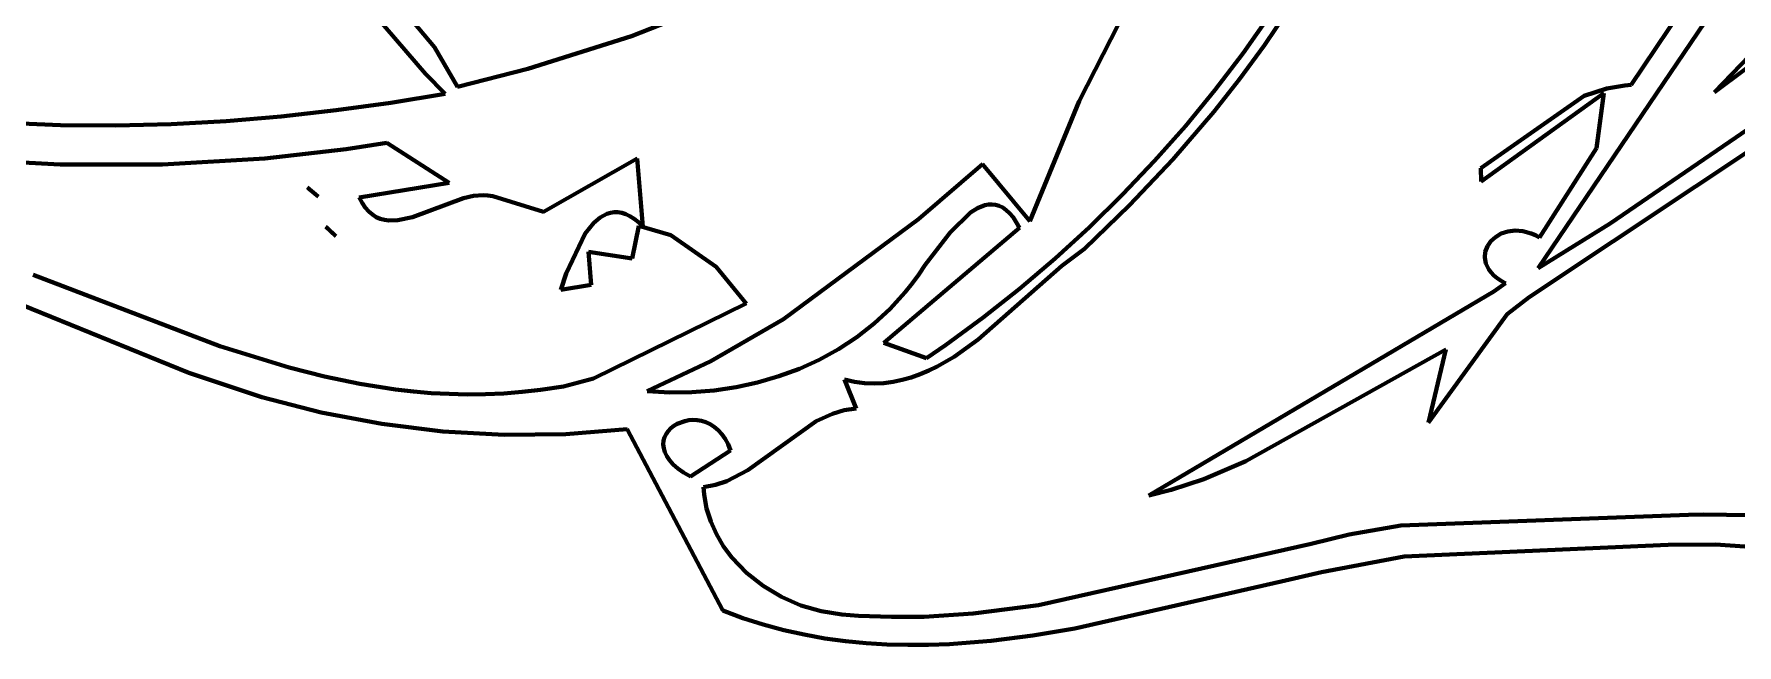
# Model space of a CAD drawing. Header units: millimetres. Extents: x 0 to 10.4, y 0 to 8.2.
# Drawn here: x 2.386 to 3.474, y 0.87 to 1.261 of the extents above; entities that cross this region are included whole.
import ezdxf

# ---------------------------------------------------------------- set-up
doc = ezdxf.new("R2010")
doc.units = ezdxf.units.MM
for name, color, linetype, lineweight in [('color#000000ff', 7, 'CONTINUOUS', 100), ('color#929292ff', 7, 'CONTINUOUS', 100), ('color#ffffffff', 7, 'CONTINUOUS', 100)]:
    doc.layers.add(name, color=color, linetype=linetype, lineweight=lineweight)

msp = doc.modelspace()

# ---------------------------------------------------------------- linework, layer by layer
at = {"layer": 'color#000000ff'}
for p, q in [((2.4629, 1.465), (2.6419, 1.2522)), ((2.6361, 1.2352), (2.477, 1.4202)), ((3.4065, 1.228), (3.5034, 1.3728)), ((3.6805, 1.3182), (3.3414, 1.0924)), ((3.1002, 1.3085), (3.0538, 1.2176)), ((2.7677, 1.2592), (2.8323, 1.2847)), ((3.1871, 1.2755), (3.1721, 1.2534)), ((3.4626, 1.2814), (3.347, 1.1108)), ((3.1586, 1.2483), (3.1757, 1.2725)), ((2.6419, 1.2522), (2.6566, 1.2268)), ((2.7015, 1.2382), (2.7677, 1.2592)), ((3.1721, 1.2534), (3.1563, 1.2318)), ((3.393, 1.1395), (3.5614, 1.2546)), ((3.1405, 1.2246), (3.1586, 1.2483)), ((2.6487, 1.2223), (2.6361, 1.2352)), ((2.6566, 1.2268), (2.7015, 1.2382)), ((3.1563, 1.2318), (3.1398, 1.2108)), ((2.614, 1.2166), (2.6487, 1.2223)), ((3.1217, 1.2017), (3.1405, 1.2246)), ((3.3104, 1.1748), (3.3764, 1.221)), ((3.3891, 1.2227), (3.3107, 1.1664)), ((3.3764, 1.221), (3.3909, 1.2258)), ((3.3844, 1.1875), (3.3891, 1.2227)), ((3.3909, 1.2258), (3.4025, 1.2277)), ((3.4025, 1.2277), (3.4065, 1.228)), ((2.5087, 1.2049), (2.5439, 1.2079)), ((2.5439, 1.2079), (2.579, 1.2118)), ((2.579, 1.2118), (2.614, 1.2166)), ((3.0538, 1.2176), (3.0223, 1.141)), ((3.1398, 1.2108), (3.1136, 1.1803)), ((2.3676, 1.2037), (2.4029, 1.2023)), ((2.4029, 1.2023), (2.4382, 1.2021)), ((2.4382, 1.2021), (2.4735, 1.203)), ((2.4735, 1.203), (2.5087, 1.2049)), ((3.102, 1.1794), (3.1217, 1.2017)), ((2.5854, 1.187), (2.5333, 1.1811)), ((2.6113, 1.191), (2.5854, 1.187)), ((2.6513, 1.1655), (2.6113, 1.191)), ((3.348, 1.1304), (3.3844, 1.1875)), ((2.4026, 1.1771), (2.3242, 1.1814)), ((2.468, 1.1772), (2.4026, 1.1771)), ((2.5333, 1.1811), (2.468, 1.1772)), ((2.7714, 1.1811), (2.7115, 1.147)), ((2.775, 1.1375), (2.7714, 1.1811)), ((2.9919, 1.1773), (2.9512, 1.1422)), ((3.0223, 1.141), (2.9919, 1.1773)), ((3.0815, 1.1579), (3.102, 1.1794)), ((3.1136, 1.1803), (3.086, 1.1511)), ((2.5937, 1.1561), (2.6513, 1.1655)), ((3.3107, 1.1664), (3.3104, 1.1748)), ((2.5956, 1.1526), (2.5937, 1.1561)), ((2.6604, 1.1557), (2.6277, 1.1436)), ((2.6668, 1.1572), (2.6604, 1.1557)), ((2.673, 1.1576), (2.6668, 1.1572)), ((2.676, 1.1574), (2.673, 1.1576)), ((2.679, 1.1569), (2.676, 1.1574)), ((2.7115, 1.147), (2.679, 1.1569)), ((3.0603, 1.1371), (3.0815, 1.1579)), ((2.5976, 1.1496), (2.5956, 1.1526)), ((2.5998, 1.1471), (2.5976, 1.1496)), ((2.6022, 1.1451), (2.5998, 1.1471)), ((2.6046, 1.1436), (2.6022, 1.1451)), ((2.6072, 1.1425), (2.6046, 1.1436)), ((2.6277, 1.1436), (2.6184, 1.1416)), ((2.7436, 1.1398), (2.7476, 1.1433)), ((2.7476, 1.1433), (2.752, 1.1456)), ((2.752, 1.1456), (2.7543, 1.1463)), ((2.7543, 1.1463), (2.7566, 1.1467)), ((2.7566, 1.1467), (2.759, 1.1467)), ((2.759, 1.1467), (2.7615, 1.1463)), ((2.7615, 1.1463), (2.7641, 1.1455)), ((2.7641, 1.1455), (2.7667, 1.1442)), ((2.7667, 1.1442), (2.7694, 1.1425)), ((2.9713, 1.1336), (2.9844, 1.1464)), ((2.9844, 1.1464), (2.9889, 1.1492)), ((2.9889, 1.1492), (2.9935, 1.1511)), ((2.9935, 1.1511), (2.9958, 1.1515)), ((2.9958, 1.1515), (2.9981, 1.1516)), ((2.9981, 1.1516), (3.0004, 1.1513)), ((3.0004, 1.1513), (3.0027, 1.1507)), ((3.0027, 1.1507), (3.0049, 1.1496)), ((3.0049, 1.1496), (3.0071, 1.148)), ((3.0071, 1.148), (3.0093, 1.146)), ((3.0093, 1.146), (3.0115, 1.1435)), ((3.0115, 1.1435), (3.0136, 1.1404)), ((3.086, 1.1511), (3.0572, 1.1233)), ((2.6098, 1.1418), (2.6072, 1.1425)), ((2.6126, 1.1414), (2.6098, 1.1418)), ((2.6184, 1.1416), (2.6126, 1.1414)), ((2.7259, 1.1075), (2.7381, 1.133)), ((2.7381, 1.133), (2.7436, 1.1398)), ((2.7723, 1.1379), (2.7681, 1.1171)), ((2.7694, 1.1425), (2.7722, 1.1403)), ((2.7722, 1.1403), (2.775, 1.1375)), ((2.7929, 1.132), (2.7723, 1.1379)), ((2.8218, 1.1117), (2.7929, 1.132)), ((2.9512, 1.1422), (2.8648, 1.0784)), ((3.0156, 1.1367), (2.929, 1.0632)), ((2.9569, 1.1149), (2.9713, 1.1336)), ((3.0136, 1.1404), (3.0156, 1.1367)), ((3.0384, 1.117), (3.0603, 1.1371)), ((3.3198, 1.1308), (3.3234, 1.133)), ((3.3234, 1.133), (3.3276, 1.1344)), ((3.3276, 1.1344), (3.3323, 1.1349)), ((3.3323, 1.1349), (3.3373, 1.1345)), ((3.3373, 1.1345), (3.3426, 1.1331)), ((3.3426, 1.1331), (3.3453, 1.1319)), ((3.3453, 1.1319), (3.348, 1.1304)), ((3.347, 1.1108), (3.393, 1.1395)), ((2.7681, 1.1171), (2.7402, 1.1214)), ((2.7402, 1.1214), (2.742, 1.1003)), ((3.0572, 1.1233), (3.0428, 1.1123)), ((3.3129, 1.1177), (3.3133, 1.1214)), ((3.3133, 1.1214), (3.3146, 1.1249)), ((3.3146, 1.1249), (3.3168, 1.1281)), ((3.3168, 1.1281), (3.3198, 1.1308)), ((2.8409, 1.0883), (2.8218, 1.1117)), ((2.9514, 1.1069), (2.9554, 1.113)), ((2.9554, 1.113), (2.9569, 1.1149)), ((3.0428, 1.1123), (2.9892, 1.0654)), ((3.0157, 1.0978), (3.0384, 1.117)), ((3.3137, 1.1138), (3.3129, 1.1177)), ((3.3156, 1.11), (3.3137, 1.1138)), ((3.317, 1.1081), (3.3156, 1.11)), ((2.4848, 1.0441), (2.3266, 1.1082)), ((2.3853, 1.1066), (2.5046, 1.0611)), ((2.7226, 1.0971), (2.7259, 1.1075)), ((2.742, 1.1003), (2.7226, 1.0971)), ((2.9426, 1.0955), (2.9471, 1.1011)), ((2.9471, 1.1011), (2.9514, 1.1069)), ((3.3188, 1.1063), (3.317, 1.1081)), ((3.3209, 1.1046), (3.3188, 1.1063)), ((3.3188, 1.096), (3.3262, 1.1014)), ((3.3234, 1.1029), (3.3209, 1.1046)), ((3.3262, 1.1014), (3.3234, 1.1029)), ((2.7434, 1.0404), (2.8409, 1.0883)), ((2.933, 1.085), (2.9426, 1.0955)), ((2.9924, 1.0794), (3.0157, 1.0978)), ((3.0983, 0.9656), (3.3188, 1.096)), ((3.3414, 1.0924), (3.3272, 1.0814)), ((2.8648, 1.0784), (2.8184, 1.0514)), ((2.9227, 1.0755), (2.933, 1.085)), ((2.9684, 1.0618), (2.9924, 1.0794)), ((3.3272, 1.0814), (3.2769, 1.0122)), ((2.8999, 1.0592), (2.9116, 1.0668)), ((2.9116, 1.0668), (2.9227, 1.0755)), ((2.5046, 1.0611), (2.549, 1.0474)), ((2.8877, 1.0524), (2.8999, 1.0592)), ((2.929, 1.0632), (2.9562, 1.0534)), ((2.9562, 1.0534), (2.9684, 1.0618)), ((2.9892, 1.0654), (2.9738, 1.0543)), ((3.2881, 1.059), (3.1602, 0.9875)), ((3.2769, 1.0122), (3.2881, 1.059)), ((2.549, 1.0474), (2.5715, 1.0417)), ((2.8184, 1.0514), (2.7778, 1.0322)), ((2.8618, 1.0418), (2.875, 1.0466)), ((2.875, 1.0466), (2.8877, 1.0524)), ((2.9577, 1.0454), (2.9521, 1.0431)), ((2.9631, 1.0481), (2.9577, 1.0454)), ((2.9738, 1.0543), (2.9631, 1.0481)), ((2.5314, 1.0285), (2.4848, 1.0441)), ((2.5715, 1.0417), (2.5941, 1.037)), ((2.5941, 1.037), (2.6168, 1.0334)), ((2.7095, 1.0332), (2.7243, 1.0353)), ((2.7243, 1.0353), (2.7434, 1.0404)), ((2.8205, 1.0328), (2.8345, 1.0349)), ((2.8345, 1.0349), (2.8483, 1.0379)), ((2.8483, 1.0379), (2.8618, 1.0418)), ((2.9103, 1.0383), (2.9039, 1.0397)), ((2.9039, 1.0397), (2.9113, 1.0212)), ((2.9167, 1.0375), (2.9103, 1.0383)), ((2.9229, 1.0373), (2.9167, 1.0375)), ((2.9289, 1.0375), (2.9229, 1.0373)), ((2.9349, 1.0383), (2.9289, 1.0375)), ((2.9407, 1.0395), (2.9349, 1.0383)), ((2.9465, 1.0411), (2.9407, 1.0395)), ((2.9521, 1.0431), (2.9465, 1.0411)), ((2.5695, 1.0187), (2.5314, 1.0285)), ((2.6168, 1.0334), (2.6283, 1.0321)), ((2.6283, 1.0321), (2.6397, 1.0311)), ((2.6397, 1.0311), (2.6513, 1.0305)), ((2.6513, 1.0305), (2.6628, 1.0302)), ((2.6628, 1.0302), (2.6744, 1.0304)), ((2.6744, 1.0304), (2.6861, 1.0309)), ((2.6861, 1.0309), (2.6978, 1.0318)), ((2.6978, 1.0318), (2.7095, 1.0332)), ((2.7778, 1.0322), (2.7921, 1.0315)), ((2.7921, 1.0315), (2.8063, 1.0317)), ((2.8063, 1.0317), (2.8205, 1.0328)), ((2.6081, 1.0114), (2.5695, 1.0187)), ((2.8017, 1.0132), (2.7968, 1.0114)), ((2.8043, 1.0137), (2.8017, 1.0132)), ((2.807, 1.0139), (2.8043, 1.0137)), ((2.8097, 1.0137), (2.807, 1.0139)), ((2.8125, 1.0133), (2.8097, 1.0137)), ((2.8153, 1.0124), (2.8125, 1.0133)), ((2.818, 1.0112), (2.8153, 1.0124)), ((2.8858, 1.0132), (2.8421, 0.9818)), ((2.8961, 1.0179), (2.8858, 1.0132)), ((2.9035, 1.0201), (2.8961, 1.0179)), ((2.9113, 1.0212), (2.9035, 1.0201)), ((2.6471, 1.0066), (2.6081, 1.0114)), ((2.6864, 1.0044), (2.6471, 1.0066)), ((2.7257, 1.0049), (2.6864, 1.0044)), ((2.7649, 1.0081), (2.7257, 1.0049)), ((2.826, 0.8922), (2.7649, 1.0081)), ((2.7888, 1.0029), (2.7882, 1.0007)), ((2.7898, 1.0049), (2.7888, 1.0029)), ((2.7912, 1.0068), (2.7898, 1.0049)), ((2.7928, 1.0086), (2.7912, 1.0068)), ((2.7947, 1.0101), (2.7928, 1.0086)), ((2.7968, 1.0114), (2.7947, 1.0101)), ((2.8206, 1.0095), (2.818, 1.0112)), ((2.823, 1.0074), (2.8206, 1.0095)), ((2.8254, 1.0049), (2.823, 1.0074)), ((2.8275, 1.0019), (2.8254, 1.0049)), ((2.8294, 0.9984), (2.8275, 1.0019)), ((2.7882, 1.0007), (2.788, 0.9983)), ((2.788, 0.9983), (2.7883, 0.9959)), ((2.7883, 0.9959), (2.789, 0.9934)), ((2.789, 0.9934), (2.7902, 0.9908)), ((2.7902, 0.9908), (2.792, 0.9882)), ((2.8054, 0.9777), (2.831, 0.9944)), ((2.831, 0.9944), (2.8294, 0.9984)), ((2.792, 0.9882), (2.7944, 0.9855)), ((2.7944, 0.9855), (2.7974, 0.9829)), ((2.7974, 0.9829), (2.801, 0.9803)), ((2.801, 0.9803), (2.8054, 0.9777)), ((2.8421, 0.9818), (2.8287, 0.9748)), ((3.1602, 0.9875), (3.1334, 0.976)), ((2.8214, 0.9724), (2.8137, 0.9709)), ((2.8137, 0.9709), (2.8141, 0.9663)), ((2.8287, 0.9748), (2.8214, 0.9724)), ((3.1126, 0.9692), (3.0983, 0.9656)), ((3.1334, 0.976), (3.1126, 0.9692)), ((2.8141, 0.9663), (2.8157, 0.9574)), ((2.8157, 0.9574), (2.8183, 0.9489)), ((2.8183, 0.9489), (2.822, 0.9408)), ((3.2594, 0.9464), (3.4432, 0.9532)), ((3.4432, 0.9532), (3.453, 0.9535)), ((3.453, 0.9535), (3.482, 0.9531)), ((2.822, 0.9408), (2.8265, 0.9331)), ((3.202, 0.9347), (3.2264, 0.9407)), ((3.2264, 0.9407), (3.2594, 0.9464)), ((2.8265, 0.9331), (2.8318, 0.926)), ((2.8318, 0.926), (2.8411, 0.9162)), ((3.0277, 0.8955), (3.202, 0.9347)), ((3.2615, 0.9267), (3.2087, 0.9167)), ((3.4301, 0.9341), (3.2615, 0.9267)), ((3.4604, 0.9342), (3.4301, 0.9341)), ((3.5108, 0.931), (3.4604, 0.9342)), ((2.8411, 0.9162), (2.8518, 0.9078)), ((3.2087, 0.9167), (3.1829, 0.9107)), ((2.8518, 0.9078), (2.8635, 0.9008)), ((3.1829, 0.9107), (3.0509, 0.8807)), ((2.8635, 0.9008), (2.876, 0.8953)), ((2.876, 0.8953), (2.889, 0.8916)), ((2.9861, 0.8901), (3.0277, 0.8955)), ((2.8389, 0.8873), (2.826, 0.8922)), ((2.8519, 0.8831), (2.8389, 0.8873)), ((2.865, 0.8796), (2.8519, 0.8831)), ((2.889, 0.8916), (2.9022, 0.8896)), ((2.9022, 0.8896), (2.9128, 0.8888)), ((2.9128, 0.8888), (2.9338, 0.888)), ((2.9338, 0.888), (2.9548, 0.8881)), ((2.9548, 0.8881), (2.9861, 0.8901)), ((2.8781, 0.8767), (2.865, 0.8796)), ((2.8913, 0.8743), (2.8781, 0.8767)), ((2.9045, 0.8725), (2.8913, 0.8743)), ((2.9177, 0.8712), (2.9045, 0.8725)), ((2.9309, 0.8704), (2.9177, 0.8712)), ((2.9709, 0.8707), (2.9575, 0.8702)), ((2.9842, 0.8716), (2.9709, 0.8707)), ((2.9975, 0.8728), (2.9842, 0.8716)), ((3.0242, 0.8762), (2.9975, 0.8728)), ((3.0509, 0.8807), (3.0242, 0.8762)), ((2.9442, 0.8701), (2.9309, 0.8704)), ((2.9575, 0.8702), (2.9442, 0.8701))]:
    msp.add_line(p, q, dxfattribs=at)
at = {"layer": 'color#929292ff'}
for p, q in [((3.7064, 1.4087), (3.4597, 1.2233)), ((3.4597, 1.2233), (3.4821, 1.2466)), ((2.5607, 1.1624), (2.5674, 1.1567)), ((2.5616, 1.1616), (2.5607, 1.1624)), ((2.5674, 1.1567), (2.5616, 1.1616)), ((2.5724, 1.1374), (2.5787, 1.1314)), ((2.5732, 1.1366), (2.5724, 1.1374)), ((2.5787, 1.1314), (2.5732, 1.1366))]:
    msp.add_line(p, q, dxfattribs=at)
at = {"layer": 'color#ffffffff'}
for p, q in [((2.6419, 1.2522), (2.4629, 1.465)), ((2.477, 1.4202), (2.6361, 1.2352)), ((3.4597, 1.2233), (3.7064, 1.4087)), ((3.5034, 1.3728), (3.4065, 1.228)), ((3.3414, 1.0924), (3.6805, 1.3182)), ((3.0538, 1.2176), (3.1002, 1.3085)), ((2.8323, 1.2847), (2.7677, 1.2592)), ((3.1721, 1.2534), (3.1871, 1.2755)), ((3.347, 1.1108), (3.4626, 1.2814)), ((3.1757, 1.2725), (3.1586, 1.2483)), ((2.6566, 1.2268), (2.6419, 1.2522)), ((2.7677, 1.2592), (2.7015, 1.2382)), ((3.1563, 1.2318), (3.1721, 1.2534)), ((3.5614, 1.2546), (3.393, 1.1395)), ((3.1586, 1.2483), (3.1405, 1.2246)), ((3.4821, 1.2466), (3.4597, 1.2233)), ((2.6361, 1.2352), (2.6487, 1.2223)), ((2.7015, 1.2382), (2.6566, 1.2268)), ((3.1398, 1.2108), (3.1563, 1.2318)), ((2.6487, 1.2223), (2.614, 1.2166)), ((3.1405, 1.2246), (3.1217, 1.2017)), ((3.3764, 1.221), (3.3104, 1.1748)), ((3.3107, 1.1664), (3.3891, 1.2227)), ((3.3909, 1.2258), (3.3764, 1.221)), ((3.3891, 1.2227), (3.3844, 1.1875)), ((3.4025, 1.2277), (3.3909, 1.2258)), ((3.4065, 1.228), (3.4025, 1.2277)), ((2.5439, 1.2079), (2.5087, 1.2049)), ((2.579, 1.2118), (2.5439, 1.2079)), ((2.614, 1.2166), (2.579, 1.2118)), ((3.0223, 1.141), (3.0538, 1.2176)), ((3.1136, 1.1803), (3.1398, 1.2108)), ((2.4029, 1.2023), (2.3676, 1.2037)), ((2.4382, 1.2021), (2.4029, 1.2023)), ((2.4735, 1.203), (2.4382, 1.2021)), ((2.5087, 1.2049), (2.4735, 1.203)), ((3.1217, 1.2017), (3.102, 1.1794)), ((2.5333, 1.1811), (2.5854, 1.187)), ((2.5854, 1.187), (2.6113, 1.191)), ((2.6113, 1.191), (2.6513, 1.1655)), ((3.3844, 1.1875), (3.348, 1.1304)), ((2.3242, 1.1814), (2.4026, 1.1771)), ((2.4026, 1.1771), (2.468, 1.1772)), ((2.468, 1.1772), (2.5333, 1.1811)), ((2.7115, 1.147), (2.7714, 1.1811)), ((2.7714, 1.1811), (2.775, 1.1375)), ((2.9512, 1.1422), (2.9919, 1.1773)), ((2.9919, 1.1773), (3.0223, 1.141)), ((3.102, 1.1794), (3.0815, 1.1579)), ((3.086, 1.1511), (3.1136, 1.1803)), ((2.6513, 1.1655), (2.5937, 1.1561)), ((3.3104, 1.1748), (3.3107, 1.1664)), ((2.5607, 1.1624), (2.5616, 1.1616)), ((2.5674, 1.1567), (2.5607, 1.1624)), ((2.5616, 1.1616), (2.5674, 1.1567)), ((2.5937, 1.1561), (2.5956, 1.1526)), ((2.6277, 1.1436), (2.6604, 1.1557)), ((2.6604, 1.1557), (2.6668, 1.1572)), ((2.6668, 1.1572), (2.673, 1.1576)), ((2.673, 1.1576), (2.676, 1.1574)), ((2.676, 1.1574), (2.679, 1.1569)), ((2.679, 1.1569), (2.7115, 1.147)), ((3.0815, 1.1579), (3.0603, 1.1371)), ((2.5956, 1.1526), (2.5976, 1.1496)), ((2.5976, 1.1496), (2.5998, 1.1471)), ((2.5998, 1.1471), (2.6022, 1.1451)), ((2.6022, 1.1451), (2.6046, 1.1436)), ((2.6046, 1.1436), (2.6072, 1.1425)), ((2.6184, 1.1416), (2.6277, 1.1436)), ((2.7476, 1.1433), (2.7436, 1.1398)), ((2.752, 1.1456), (2.7476, 1.1433)), ((2.7543, 1.1463), (2.752, 1.1456)), ((2.7566, 1.1467), (2.7543, 1.1463)), ((2.759, 1.1467), (2.7566, 1.1467)), ((2.7615, 1.1463), (2.759, 1.1467)), ((2.7641, 1.1455), (2.7615, 1.1463)), ((2.7667, 1.1442), (2.7641, 1.1455)), ((2.7694, 1.1425), (2.7667, 1.1442)), ((2.9844, 1.1464), (2.9713, 1.1336)), ((2.9889, 1.1492), (2.9844, 1.1464)), ((2.9935, 1.1511), (2.9889, 1.1492)), ((2.9958, 1.1515), (2.9935, 1.1511)), ((2.9981, 1.1516), (2.9958, 1.1515)), ((3.0004, 1.1513), (2.9981, 1.1516)), ((3.0027, 1.1507), (3.0004, 1.1513)), ((3.0049, 1.1496), (3.0027, 1.1507)), ((3.0071, 1.148), (3.0049, 1.1496)), ((3.0093, 1.146), (3.0071, 1.148)), ((3.0115, 1.1435), (3.0093, 1.146)), ((3.0136, 1.1404), (3.0115, 1.1435)), ((3.0572, 1.1233), (3.086, 1.1511)), ((2.5724, 1.1374), (2.5732, 1.1366)), ((2.5787, 1.1314), (2.5724, 1.1374)), ((2.5732, 1.1366), (2.5787, 1.1314)), ((2.6072, 1.1425), (2.6098, 1.1418)), ((2.6098, 1.1418), (2.6126, 1.1414)), ((2.6126, 1.1414), (2.6184, 1.1416)), ((2.7381, 1.133), (2.7259, 1.1075)), ((2.7436, 1.1398), (2.7381, 1.133)), ((2.7681, 1.1171), (2.7723, 1.1379)), ((2.7722, 1.1403), (2.7694, 1.1425)), ((2.775, 1.1375), (2.7722, 1.1403)), ((2.7723, 1.1379), (2.7929, 1.132)), ((2.7929, 1.132), (2.8218, 1.1117)), ((2.8648, 1.0784), (2.9512, 1.1422)), ((2.929, 1.0632), (3.0156, 1.1367)), ((2.9713, 1.1336), (2.9569, 1.1149)), ((3.0156, 1.1367), (3.0136, 1.1404)), ((3.0603, 1.1371), (3.0384, 1.117)), ((3.3234, 1.133), (3.3198, 1.1308)), ((3.3276, 1.1344), (3.3234, 1.133)), ((3.3323, 1.1349), (3.3276, 1.1344)), ((3.3373, 1.1345), (3.3323, 1.1349)), ((3.3426, 1.1331), (3.3373, 1.1345)), ((3.3453, 1.1319), (3.3426, 1.1331)), ((3.348, 1.1304), (3.3453, 1.1319)), ((3.393, 1.1395), (3.347, 1.1108)), ((2.742, 1.1003), (2.7402, 1.1214)), ((2.7402, 1.1214), (2.7681, 1.1171)), ((3.0428, 1.1123), (3.0572, 1.1233)), ((3.3133, 1.1214), (3.3129, 1.1177)), ((3.3146, 1.1249), (3.3133, 1.1214)), ((3.3168, 1.1281), (3.3146, 1.1249)), ((3.3198, 1.1308), (3.3168, 1.1281)), ((2.8218, 1.1117), (2.8409, 1.0883)), ((2.9554, 1.113), (2.9514, 1.1069)), ((2.9569, 1.1149), (2.9554, 1.113)), ((2.9892, 1.0654), (3.0428, 1.1123)), ((3.0384, 1.117), (3.0157, 1.0978)), ((3.3129, 1.1177), (3.3137, 1.1138)), ((3.3137, 1.1138), (3.3156, 1.11)), ((3.3156, 1.11), (3.317, 1.1081)), ((2.3266, 1.1082), (2.4848, 1.0441)), ((2.5046, 1.0611), (2.3853, 1.1066)), ((2.7259, 1.1075), (2.7226, 1.0971)), ((2.7226, 1.0971), (2.742, 1.1003)), ((2.9471, 1.1011), (2.9426, 1.0955)), ((2.9514, 1.1069), (2.9471, 1.1011)), ((3.317, 1.1081), (3.3188, 1.1063)), ((3.3188, 1.1063), (3.3209, 1.1046)), ((3.3262, 1.1014), (3.3188, 1.096)), ((3.3209, 1.1046), (3.3234, 1.1029)), ((3.3234, 1.1029), (3.3262, 1.1014)), ((2.8409, 1.0883), (2.7434, 1.0404)), ((2.9426, 1.0955), (2.933, 1.085)), ((3.0157, 1.0978), (2.9924, 1.0794)), ((3.3188, 1.096), (3.0983, 0.9656)), ((3.3272, 1.0814), (3.3414, 1.0924)), ((2.8184, 1.0514), (2.8648, 1.0784)), ((2.933, 1.085), (2.9227, 1.0755)), ((2.9924, 1.0794), (2.9684, 1.0618)), ((3.2769, 1.0122), (3.3272, 1.0814)), ((2.9116, 1.0668), (2.8999, 1.0592)), ((2.9227, 1.0755), (2.9116, 1.0668)), ((2.549, 1.0474), (2.5046, 1.0611)), ((2.8999, 1.0592), (2.8877, 1.0524)), ((2.9562, 1.0534), (2.929, 1.0632)), ((2.9684, 1.0618), (2.9562, 1.0534)), ((2.9738, 1.0543), (2.9892, 1.0654)), ((3.1602, 0.9875), (3.2881, 1.059)), ((3.2881, 1.059), (3.2769, 1.0122)), ((2.5715, 1.0417), (2.549, 1.0474)), ((2.7778, 1.0322), (2.8184, 1.0514)), ((2.875, 1.0466), (2.8618, 1.0418)), ((2.8877, 1.0524), (2.875, 1.0466)), ((2.9521, 1.0431), (2.9577, 1.0454)), ((2.9577, 1.0454), (2.9631, 1.0481)), ((2.9631, 1.0481), (2.9738, 1.0543)), ((2.4848, 1.0441), (2.5314, 1.0285)), ((2.5941, 1.037), (2.5715, 1.0417)), ((2.6168, 1.0334), (2.5941, 1.037)), ((2.7243, 1.0353), (2.7095, 1.0332)), ((2.7434, 1.0404), (2.7243, 1.0353)), ((2.8345, 1.0349), (2.8205, 1.0328)), ((2.8483, 1.0379), (2.8345, 1.0349)), ((2.8618, 1.0418), (2.8483, 1.0379)), ((2.9113, 1.0212), (2.9039, 1.0397)), ((2.9039, 1.0397), (2.9103, 1.0383)), ((2.9103, 1.0383), (2.9167, 1.0375)), ((2.9167, 1.0375), (2.9229, 1.0373)), ((2.9229, 1.0373), (2.9289, 1.0375)), ((2.9289, 1.0375), (2.9349, 1.0383)), ((2.9349, 1.0383), (2.9407, 1.0395)), ((2.9407, 1.0395), (2.9465, 1.0411)), ((2.9465, 1.0411), (2.9521, 1.0431)), ((2.5314, 1.0285), (2.5695, 1.0187)), ((2.6283, 1.0321), (2.6168, 1.0334)), ((2.6397, 1.0311), (2.6283, 1.0321)), ((2.6513, 1.0305), (2.6397, 1.0311)), ((2.6628, 1.0302), (2.6513, 1.0305)), ((2.6744, 1.0304), (2.6628, 1.0302)), ((2.6861, 1.0309), (2.6744, 1.0304)), ((2.6978, 1.0318), (2.6861, 1.0309)), ((2.7095, 1.0332), (2.6978, 1.0318)), ((2.7921, 1.0315), (2.7778, 1.0322)), ((2.8063, 1.0317), (2.7921, 1.0315)), ((2.8205, 1.0328), (2.8063, 1.0317)), ((2.5695, 1.0187), (2.6081, 1.0114)), ((2.7968, 1.0114), (2.8017, 1.0132)), ((2.8017, 1.0132), (2.8043, 1.0137)), ((2.8043, 1.0137), (2.807, 1.0139)), ((2.807, 1.0139), (2.8097, 1.0137)), ((2.8097, 1.0137), (2.8125, 1.0133)), ((2.8125, 1.0133), (2.8153, 1.0124)), ((2.8153, 1.0124), (2.818, 1.0112)), ((2.8421, 0.9818), (2.8858, 1.0132)), ((2.8858, 1.0132), (2.8961, 1.0179)), ((2.8961, 1.0179), (2.9035, 1.0201)), ((2.9035, 1.0201), (2.9113, 1.0212)), ((2.6081, 1.0114), (2.6471, 1.0066)), ((2.6471, 1.0066), (2.6864, 1.0044)), ((2.6864, 1.0044), (2.7257, 1.0049)), ((2.7257, 1.0049), (2.7649, 1.0081)), ((2.7649, 1.0081), (2.826, 0.8922)), ((2.7882, 1.0007), (2.7888, 1.0029)), ((2.7888, 1.0029), (2.7898, 1.0049)), ((2.7898, 1.0049), (2.7912, 1.0068)), ((2.7912, 1.0068), (2.7928, 1.0086)), ((2.7928, 1.0086), (2.7947, 1.0101)), ((2.7947, 1.0101), (2.7968, 1.0114)), ((2.818, 1.0112), (2.8206, 1.0095)), ((2.8206, 1.0095), (2.823, 1.0074)), ((2.823, 1.0074), (2.8254, 1.0049)), ((2.8254, 1.0049), (2.8275, 1.0019)), ((2.8275, 1.0019), (2.8294, 0.9984)), ((2.788, 0.9983), (2.7882, 1.0007)), ((2.7883, 0.9959), (2.788, 0.9983)), ((2.789, 0.9934), (2.7883, 0.9959)), ((2.7902, 0.9908), (2.789, 0.9934)), ((2.792, 0.9882), (2.7902, 0.9908)), ((2.831, 0.9944), (2.8054, 0.9777)), ((2.8294, 0.9984), (2.831, 0.9944)), ((2.7944, 0.9855), (2.792, 0.9882)), ((2.7974, 0.9829), (2.7944, 0.9855)), ((2.801, 0.9803), (2.7974, 0.9829)), ((2.8054, 0.9777), (2.801, 0.9803)), ((2.8287, 0.9748), (2.8421, 0.9818)), ((3.1334, 0.976), (3.1602, 0.9875)), ((2.8137, 0.9709), (2.8214, 0.9724)), ((2.8141, 0.9663), (2.8137, 0.9709)), ((2.8214, 0.9724), (2.8287, 0.9748)), ((3.0983, 0.9656), (3.1126, 0.9692)), ((3.1126, 0.9692), (3.1334, 0.976)), ((2.8157, 0.9574), (2.8141, 0.9663)), ((2.8183, 0.9489), (2.8157, 0.9574)), ((2.822, 0.9408), (2.8183, 0.9489)), ((3.4432, 0.9532), (3.2594, 0.9464)), ((3.453, 0.9535), (3.4432, 0.9532)), ((3.482, 0.9531), (3.453, 0.9535)), ((2.8265, 0.9331), (2.822, 0.9408)), ((3.2264, 0.9407), (3.202, 0.9347)), ((3.2594, 0.9464), (3.2264, 0.9407)), ((2.8318, 0.926), (2.8265, 0.9331)), ((2.8411, 0.9162), (2.8318, 0.926)), ((3.202, 0.9347), (3.0277, 0.8955)), ((3.2087, 0.9167), (3.2615, 0.9267)), ((3.2615, 0.9267), (3.4301, 0.9341)), ((3.4301, 0.9341), (3.4604, 0.9342)), ((3.4604, 0.9342), (3.5108, 0.931)), ((2.8518, 0.9078), (2.8411, 0.9162)), ((3.1829, 0.9107), (3.2087, 0.9167)), ((2.8635, 0.9008), (2.8518, 0.9078)), ((3.0509, 0.8807), (3.1829, 0.9107)), ((2.876, 0.8953), (2.8635, 0.9008)), ((2.889, 0.8916), (2.876, 0.8953)), ((3.0277, 0.8955), (2.9861, 0.8901)), ((2.826, 0.8922), (2.8389, 0.8873)), ((2.8389, 0.8873), (2.8519, 0.8831)), ((2.8519, 0.8831), (2.865, 0.8796)), ((2.9022, 0.8896), (2.889, 0.8916)), ((2.9128, 0.8888), (2.9022, 0.8896)), ((2.9338, 0.888), (2.9128, 0.8888)), ((2.9548, 0.8881), (2.9338, 0.888)), ((2.9861, 0.8901), (2.9548, 0.8881)), ((2.865, 0.8796), (2.8781, 0.8767)), ((2.8781, 0.8767), (2.8913, 0.8743)), ((2.8913, 0.8743), (2.9045, 0.8725)), ((2.9045, 0.8725), (2.9177, 0.8712)), ((2.9177, 0.8712), (2.9309, 0.8704)), ((2.9575, 0.8702), (2.9709, 0.8707)), ((2.9709, 0.8707), (2.9842, 0.8716)), ((2.9842, 0.8716), (2.9975, 0.8728)), ((2.9975, 0.8728), (3.0242, 0.8762)), ((3.0242, 0.8762), (3.0509, 0.8807)), ((2.9309, 0.8704), (2.9442, 0.8701)), ((2.9442, 0.8701), (2.9575, 0.8702))]:
    msp.add_line(p, q, dxfattribs=at)

doc.saveas('drawing.dxf')
